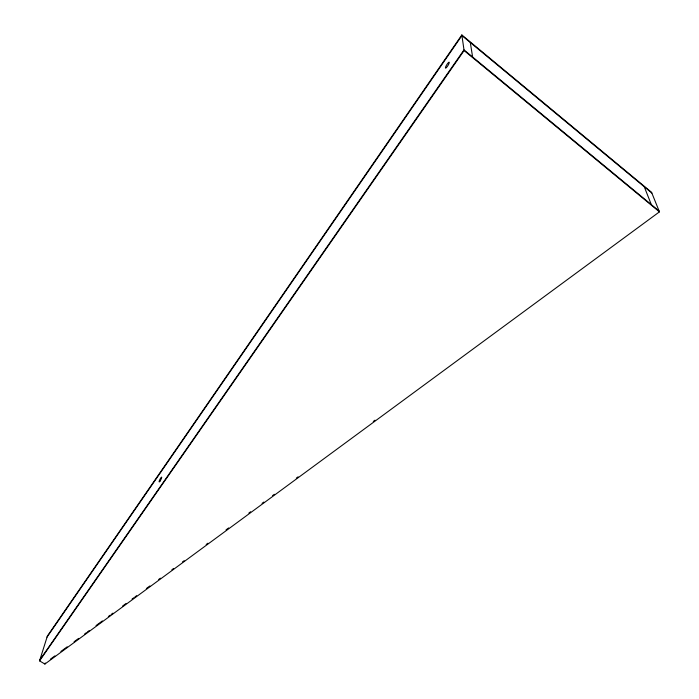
<?xml version="1.0" encoding="UTF-8"?>
<svg xmlns="http://www.w3.org/2000/svg" width="699" height="699" viewBox="0 0 699 699"><rect width="100%" height="100%" fill="white"/><g stroke="black" fill="none" stroke-linecap="round" stroke-linejoin="round"><path stroke-width="1.05" d="M44.893 664.05L659.437 211.858L651.555 192.304L461.838 34.95L47.401 636.003L39.563 660.861L44.893 664.05L45.217 663.001M46.999 637.13L461.925 35.579L651.879 193.09M39.817 659.926L463.996 49.891L659.096 211.028M39.563 660.861L464.092 50.555L461.838 34.95M50.372 659.209L54.898 655.88M60.909 651.451L67.209 646.811M74.085 641.752L78.638 638.397M84.623 633.984L86.379 632.691M87.436 631.922L89.192 630.62M96.043 625.579L102.386 620.913M108.345 616.527L110.101 615.234M111.185 614.438L112.941 613.137M122.613 606.016L126.135 603.429M132.059 599.06L133.815 597.767M134.924 596.955L136.689 595.662M146.362 588.532L149.883 585.945M158.673 579.471L160.429 578.178M171.867 569.755L173.623 568.462M182.422 561.987L184.178 560.694M206.17 544.504L207.926 543.21M226.048 529.868L228.687 527.928M248.888 513.049L250.644 511.755M262.064 503.35L263.82 502.057M272.601 495.591L274.358 494.298M296.324 478.125L298.08 476.832M373.266 421.471L375.031 420.178M464.092 50.555L659.437 211.858M644.277 186.79L651.311 204.597M470.305 42.525L472.611 57.003M159.984 481.157A2.709 0.481 -62.7 0 0 161.679 477.172A2.709 0.481 -62.7 0 0 159.521 480.265A2.709 0.481 -62.7 0 0 159.984 481.157M446.478 67.515A3.495 0.708 -58.3 0 0 449.265 62.386A3.495 0.708 -58.3 0 0 446.268 65.61A3.495 0.708 -58.3 0 0 446.478 67.515"/></g></svg>
